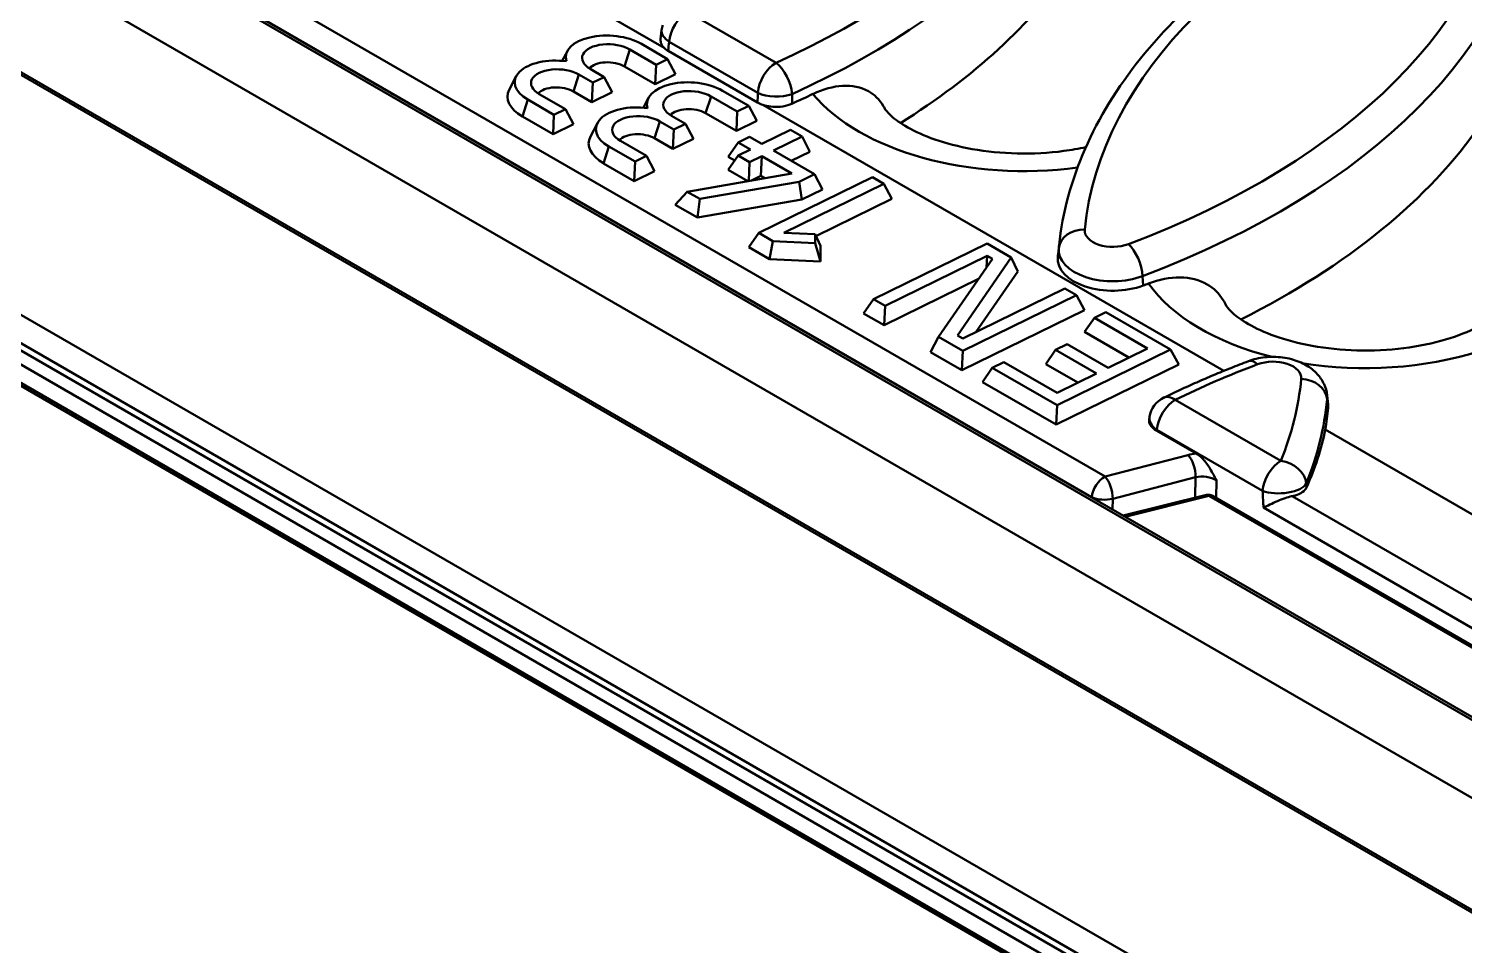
# Model space of a CAD drawing. Header units: millimetres. Extents: x 0 to 2774, y -40 to 1485.
# Drawn here: x 150.32 to 191.62, y 355.37 to 381.74 of the extents above; entities that cross this region are included whole.
import ezdxf

# ---------------------------------------------------------------- set-up
doc = ezdxf.new("R2010")
doc.units = ezdxf.units.MM
doc.header["$LTSCALE"] = 2.5
doc.layers.add('Sichtbar (ISO)', color=7, linetype='Continuous', lineweight=50)
doc.layers.add('Sichtbar schmal (ISO)', color=7, linetype='Continuous', lineweight=50)

msp = doc.modelspace()

# ---------------------------------------------------------------- linework, layer by layer
at = {"layer": 'Sichtbar (ISO)'}
for p, q in [((276.157, 313.26), (99.38, 415.322)), ((97.31, 414.187), (274.087, 312.124)), ((95.948, 402.726), (272.725, 300.664)), ((168.596, 381.195), (161.748, 385.148)), ((168.496, 381.44), (168.526, 381.705)), ((167.944, 381.307), (168.699, 380.871)), ((165.814, 381.098), (165.669, 380.819)), ((168.368, 380.708), (167.613, 381.144)), ((168.699, 380.871), (168.368, 380.708)), ((168.93, 380.437), (168.699, 380.871)), ((168.714, 381.108), (171.289, 379.621)), ((166.546, 380.192), (166.144, 380.424)), ((166.475, 380.586), (166.877, 380.354)), ((168.342, 380.149), (167.458, 380.659)), ((168.342, 380.149), (168.368, 380.708)), ((168.93, 380.437), (168.342, 380.149)), ((164.345, 380.377), (164.143, 379.988)), ((166.52, 379.632), (166.546, 380.192)), ((166.877, 380.354), (166.546, 380.192)), ((167.107, 379.92), (166.877, 380.354)), ((165.43, 379.267), (164.675, 379.703)), ((165.006, 379.865), (165.761, 379.429)), ((166.52, 379.632), (165.989, 379.938)), ((167.107, 379.92), (166.52, 379.632)), ((168.147, 379.751), (168.002, 379.472)), ((170.702, 379.361), (169.947, 379.797)), ((170.278, 379.96), (171.033, 379.524)), ((165.404, 378.707), (164.52, 379.217)), ((165.404, 378.707), (165.43, 379.267)), ((165.761, 379.429), (165.43, 379.267)), ((165.992, 378.995), (165.761, 379.429)), ((168.809, 379.239), (169.21, 379.007)), ((170.676, 378.802), (169.792, 379.312)), ((170.676, 378.802), (170.702, 379.361)), ((171.033, 379.524), (170.702, 379.361)), ((171.263, 379.09), (171.033, 379.524)), ((171.441, 379.552), (184.698, 371.898)), ((165.992, 378.995), (165.404, 378.707)), ((166.678, 379.03), (166.476, 378.641)), ((168.879, 378.845), (168.478, 379.076)), ((168.853, 378.285), (168.879, 378.845)), ((169.21, 379.007), (168.879, 378.845)), ((169.441, 378.573), (169.21, 379.007)), ((171.263, 379.09), (170.676, 378.802)), ((171.41, 378.427), (172.233, 378.831)), ((172.233, 378.831), (172.565, 378.639)), ((167.764, 377.92), (167.009, 378.356)), ((167.34, 378.518), (168.095, 378.082)), ((168.853, 378.285), (168.323, 378.591)), ((169.441, 378.573), (168.853, 378.285)), ((170.442, 378.058), (170.726, 378.469)), ((170.726, 378.469), (171.057, 378.631)), ((171.079, 378.265), (170.726, 378.469)), ((171.057, 378.631), (171.41, 378.427)), ((172.565, 378.639), (171.742, 378.235)), ((172.795, 378.205), (172.565, 378.639)), ((167.738, 377.36), (167.764, 377.92)), ((168.095, 378.082), (167.764, 377.92)), ((168.325, 377.648), (168.095, 378.082)), ((170.629, 377.95), (170.442, 378.058)), ((170.443, 377.681), (170.727, 378.092)), ((170.727, 378.092), (171.079, 378.265)), ((171.059, 377.9), (170.727, 378.092)), ((171.411, 378.073), (171.059, 377.9)), ((171.385, 377.513), (171.411, 378.073)), ((172.273, 377.576), (171.411, 378.073)), ((171.742, 378.235), (172.921, 377.555)), ((172.795, 378.205), (172.254, 377.94)), ((167.738, 377.36), (166.854, 377.87)), ((168.325, 377.648), (167.738, 377.36)), ((169.265, 377.053), (172.273, 377.576)), ((171.006, 377.356), (170.443, 377.681)), ((171.034, 377.36), (171.059, 377.9)), ((171.385, 377.513), (171.095, 377.371)), ((171.508, 377.443), (171.385, 377.513)), ((172.921, 377.555), (172.487, 377.342)), ((173.151, 377.121), (172.921, 377.555)), ((172.487, 377.342), (169.625, 376.845)), ((171.321, 375.866), (174.59, 377.47)), ((174.922, 377.278), (172.046, 375.867)), ((172.564, 376.833), (172.487, 377.342)), ((173.151, 377.121), (172.564, 376.833)), ((174.59, 377.47), (174.922, 377.278)), ((175.152, 376.844), (174.922, 377.278)), ((168.916, 376.68), (169.265, 377.053)), ((169.556, 376.31), (168.916, 376.68)), ((169.625, 376.845), (169.265, 377.053)), ((169.556, 376.31), (169.625, 376.845)), ((172.564, 376.833), (169.556, 376.31)), ((175.152, 376.844), (172.967, 375.772)), ((171.038, 375.455), (171.321, 375.866)), ((171.728, 375.631), (171.321, 375.866)), ((172.046, 375.867), (172.942, 375.828)), ((171.627, 375.115), (171.038, 375.455)), ((171.627, 375.115), (171.728, 375.631)), ((172.942, 375.577), (171.728, 375.631)), ((173.097, 375.494), (172.942, 375.828)), ((172.942, 375.828), (172.942, 375.577)), ((173.098, 375.05), (172.942, 375.577)), ((173.097, 375.494), (173.098, 375.05)), ((174.621, 373.961), (177.89, 375.565)), ((177.89, 375.565), (178.587, 375.162)), ((179.96, 375.511), (179.933, 375.254)), ((173.098, 375.05), (171.627, 375.115)), ((177.891, 375.211), (174.953, 373.769)), ((176.495, 372.879), (178.046, 375.121)), ((178.587, 375.162), (177.036, 372.92)), ((177.875, 374.875), (177.891, 375.211)), ((178.046, 375.121), (177.891, 375.211)), ((178.771, 374.756), (178.587, 375.162)), ((178.771, 374.756), (177.566, 373.015)), ((177.646, 374.544), (174.927, 373.209)), ((177.191, 372.83), (180.129, 374.272)), ((180.129, 374.272), (180.461, 374.08)), ((174.337, 373.55), (174.621, 373.961)), ((174.953, 373.769), (174.621, 373.961)), ((180.461, 374.08), (177.192, 372.476)), ((180.691, 373.647), (180.461, 374.08)), ((174.927, 373.209), (174.337, 373.55)), ((174.927, 373.209), (174.953, 373.769)), ((180.691, 373.647), (177.166, 371.917)), ((180.693, 373.018), (180.977, 373.429)), ((180.977, 373.429), (181.308, 373.591)), ((182.509, 372.545), (180.977, 373.429)), ((181.308, 373.591), (183.171, 372.515)), ((181.971, 372.281), (180.693, 373.018)), ((176.258, 372.441), (176.495, 372.879)), ((177.192, 372.476), (176.495, 372.879)), ((177.036, 372.92), (177.191, 372.83)), ((179.861, 372.504), (180.192, 372.667)), ((180.192, 372.667), (181.371, 371.986)), ((181.371, 371.986), (182.509, 372.545)), ((177.166, 371.917), (176.258, 372.441)), ((177.166, 371.917), (177.192, 372.476)), ((178.039, 371.987), (178.37, 372.15)), ((178.37, 372.15), (179.902, 371.265)), ((179.578, 372.093), (179.861, 372.504)), ((181.04, 371.824), (179.861, 372.504)), ((183.171, 372.515), (179.903, 370.911)), ((183.402, 372.082), (183.171, 372.515)), ((177.755, 371.576), (178.039, 371.987)), ((179.903, 370.911), (178.039, 371.987)), ((180.502, 371.56), (179.578, 372.093)), ((183.402, 372.082), (179.876, 370.352)), ((179.902, 371.265), (181.04, 371.824)), ((179.876, 370.352), (177.755, 371.576)), ((179.876, 370.352), (179.903, 370.911)), ((187.674, 371.191), (187.701, 370.934)), ((182.55, 370.503), (182.561, 370.571)), ((182.769, 370.175), (183.909, 369.517)), ((187.619, 370.212), (194.293, 366.358)), ((181.804, 367.734), (184.198, 368.329)), ((195.395, 361.945), (184.384, 368.303))]:
    msp.add_line(p, q, dxfattribs=at)
for centre, radius, start, end in [((169.272, 381.621), 0.75, 162.3496, 173.5415), ((183.302, 370.454), 0.75, 116.0435, 170.9823), ((184.259, 368.086), 0.25, 60, 103.9552)]:
    msp.add_arc(centre, radius, start, end, dxfattribs=at)
for centre, major_axis, ratio, start_param, end_param in [((156.961, 388.869), (25.106, 0), 0.57735, 5.537113, 5.906759), ((167.044, 380.865), (-1.274, 0.08), 0.532511, 3.96175, 6.487229), ((167.044, 380.865), (-0.805, 0.05), 0.532511, 3.96175, 7.103343), ((165.575, 380.144), (-1.274, 0.08), 0.532511, 4.577863, 7.103343), ((165.575, 380.144), (-0.805, 0.05), 0.532511, 3.96175, 7.103343), ((167.018, 380.443), (-0.624, 0.039), 0.532511, 3.96175, 5.900434), ((165.549, 379.722), (-1.455, 0.091), 0.532511, 6.05215, 7.103343), ((165.549, 379.722), (-0.624, 0.039), 0.532511, 3.96175, 5.900434), ((169.378, 379.518), (-1.274, 0.08), 0.532511, 3.96175, 6.487229), ((169.378, 379.518), (-0.805, 0.05), 0.532511, 3.96175, 7.103343), ((156.961, 390.911), (-24.887, 0), 0.57735, 2.233698, 2.264728), ((167.909, 378.797), (-1.274, 0.08), 0.532511, 4.577863, 7.103343), ((167.909, 378.797), (-0.805, 0.05), 0.532511, 3.96175, 7.103343), ((169.351, 379.096), (-0.624, 0.039), 0.532511, 3.96175, 5.900434), ((168.746, 384.333), (25.106, 0), 0.57735, 5.426536, 5.906759), ((167.882, 378.375), (-1.455, 0.091), 0.532511, 6.05215, 7.103343), ((167.882, 378.375), (-0.624, 0.039), 0.532511, 3.96175, 5.900434), ((181.509, 375.12), (-1.587, 0), 0.57735, 6.227073, 8.433693), ((204.773, 374.366), (-24.887, 0), 0.57735, 6.221282, 6.227073), ((168.746, 386.374), (-24.887, 0), 0.57735, 2.150508, 2.157945), ((186.117, 370.878), (1.587, 0), 0.57735, 6.227073, 6.345089), ((162.853, 371.632), (24.887, 0), 0.57735, 6.184172, 6.227073), ((162.968, 372.655), (-24.772, 1.5), 0.532612, 2.939981, 3.069717)]:
    msp.add_ellipse(centre, major_axis=major_axis, ratio=ratio, start_param=start_param, end_param=end_param, dxfattribs=at)
for points, knots in [([(191.299, 386.918), (190.018, 386.434), (188.812, 385.88), (186.589, 384.646), (185.572, 383.967), (183.763, 382.502), (182.971, 381.717), (181.641, 380.059), (181.104, 379.186), (180.314, 377.383), (180.061, 376.451), (179.96, 375.511)], [2.9359057, 2.9359057, 2.9359057, 2.9359057, 3.121742, 3.121742, 3.3075784, 3.3075784, 3.4934147, 3.4934147, 3.6792511, 3.6792511, 3.8650875, 3.8650875, 3.8650875, 3.8650875]), ([(168.596, 381.195), (168.58, 381.211), (168.565, 381.228), (168.525, 381.284), (168.507, 381.324), (168.494, 381.39), (168.493, 381.415), (168.496, 381.44)], [0.03872052, 0.03872052, 0.03872052, 0.03872052, 0.05846766, 0.05846766, 0.1016079, 0.1016079, 0.12740965, 0.12740965, 0.12740965, 0.12740965]), ([(174.947, 379.443), (174.933, 379.47), (174.918, 379.497), (174.792, 379.707), (174.647, 379.848), (174.261, 380.066), (174.008, 380.117), (173.461, 380.086), (173.172, 380.006), (172.878, 379.865)], [-0.6778705, -0.6778705, -0.6778705, -0.6778705, -0.6515259, -0.6515259, -0.4638455, -0.4638455, -0.2291829, -0.2291829, 0, 0, 0, 0]), ([(172.277, 379.585), (172.2, 379.55), (172.112, 379.524), (171.924, 379.494), (171.826, 379.49), (171.647, 379.502), (171.566, 379.516), (171.474, 379.541), (171.458, 379.546), (171.441, 379.552)], [0, 0, 0, 0, 0.0586598, 0.0586598, 0.1169716, 0.1169716, 0.1670037, 0.1670037, 0.1783579, 0.1783579, 0.1783579, 0.1783579]), ([(174.947, 379.443), (174.951, 379.436), (174.999, 379.351), (175.245, 379.134), (175.402, 379.019), (175.819, 378.784), (176.082, 378.664), (176.706, 378.447), (177.072, 378.351), (177.874, 378.208), (178.312, 378.165), (179.206, 378.144), (179.662, 378.168), (180.314, 378.254), (180.527, 378.291), (180.731, 378.334)], [4.214153, 4.214153, 4.214153, 4.214153, 4.503754, 4.503754, 4.725134, 4.725134, 4.954532, 4.954532, 5.199681, 5.199681, 5.457578, 5.457578, 5.721019, 5.721019, 5.853429, 5.853429, 5.853429, 5.853429]), ([(184.768, 373.774), (184.743, 373.828), (184.715, 373.881), (184.566, 374.125), (184.408, 374.278), (183.996, 374.519), (183.729, 374.586), (183.152, 374.592), (182.845, 374.532), (182.533, 374.412)], [-0.6901505, -0.6901505, -0.6901505, -0.6901505, -0.6414349, -0.6414349, -0.4519186, -0.4519186, -0.2242525, -0.2242525, 0, 0, 0, 0]), ([(184.768, 373.774), (184.768, 373.774), (184.81, 373.692), (185.052, 373.474), (185.205, 373.36), (185.616, 373.125), (185.875, 373.005), (186.493, 372.786), (186.856, 372.689), (187.653, 372.544), (188.09, 372.498), (188.983, 372.473), (189.439, 372.495), (190.305, 372.604), (190.715, 372.69), (191.433, 372.903), (191.744, 373.029), (192.059, 373.19), (192.117, 373.221), (192.172, 373.253)], [4.199063, 4.199063, 4.199063, 4.199063, 4.496327, 4.496327, 4.717841, 4.717841, 4.946765, 4.946765, 5.19141, 5.19141, 5.44899, 5.44899, 5.712383, 5.712383, 5.972998, 5.972998, 6.222333, 6.222333, 6.283185, 6.283185, 6.283185, 6.283185]), ([(185.406, 372.176), (185.237, 372.112), (185.069, 372.047), (184.736, 371.914), (184.571, 371.847), (184.244, 371.709), (184.081, 371.639), (183.759, 371.497), (183.6, 371.425), (183.284, 371.278), (183.128, 371.203), (182.973, 371.127)], [2.9359057, 2.9359057, 2.9359057, 2.9359057, 2.9604443, 2.9604443, 2.984983, 2.984983, 3.0095216, 3.0095216, 3.0340602, 3.0340602, 3.0585989, 3.0585989, 3.0585989, 3.0585989]), ([(187.674, 371.191), (187.661, 371.307), (187.629, 371.418), (187.531, 371.629), (187.464, 371.725), (187.295, 371.909), (187.191, 371.989), (186.942, 372.137), (186.795, 372.195), (186.478, 372.278), (186.308, 372.299), (185.968, 372.303), (185.799, 372.285), (185.557, 372.227), (185.481, 372.204), (185.406, 372.176)], [0.847302, 0.847302, 0.847302, 0.847302, 1.046181, 1.046181, 1.270532, 1.270532, 1.556044, 1.556044, 1.929065, 1.929065, 2.339587, 2.339587, 2.746954, 2.746954, 2.935906, 2.935906, 2.935906, 2.935906]), ([(182.55, 370.503), (182.548, 370.491), (182.548, 370.479), (182.548, 370.414), (182.568, 370.362), (182.644, 370.261), (182.7, 370.215), (182.769, 370.175)], [-0.1316422, -0.1316422, -0.1316422, -0.1316422, -0.1179859, -0.1179859, -0.059091, -0.059091, 0, 0, 0, 0]), ([(183.909, 369.517), (183.966, 369.484), (184.028, 369.435), (184.178, 369.277), (184.249, 369.174), (184.372, 368.972), (184.43, 368.859), (184.488, 368.747), (184.489, 368.746), (184.489, 368.745)], [0, 0, 0, 0, 0.0481699, 0.0481699, 0.1090011, 0.1090011, 0.1773846, 0.1773846, 0.1779779, 0.1779779, 0.1779779, 0.1779779]), ([(186.67, 368.294), (186.697, 368.3), (186.723, 368.306), (186.831, 368.337), (186.902, 368.369), (187.015, 368.448), (187.056, 368.494), (187.079, 368.544)], [-0.1344152, -0.1344152, -0.1344152, -0.1344152, -0.1165401, -0.1165401, -0.0585425, -0.0585425, 0, 0, 0, 0]), ([(185.843, 367.963), (185.843, 367.964), (185.844, 367.964), (185.897, 367.99), (185.959, 368.02), (186.093, 368.084), (186.167, 368.117), (186.316, 368.181), (186.391, 368.211), (186.53, 368.258), (186.591, 368.277), (186.657, 368.292), (186.664, 368.293), (186.67, 368.294)], [-0.2665269, -0.2665269, -0.2665269, -0.2665269, -0.2658849, -0.2658849, -0.210366, -0.210366, -0.156794, -0.156794, -0.10831, -0.10831, -0.0695825, -0.0695825, -0.0651525, -0.0651525, -0.0651525, -0.0651525])]:
    msp.add_open_spline(points, degree=3, knots=knots, dxfattribs=at)
for points in [[(168.714, 381.108), (168.668, 381.135), (168.629, 381.164), (168.596, 381.195)], [(171.441, 379.552), (171.386, 379.572), (171.334, 379.595), (171.289, 379.621)]]:
    msp.add_open_spline(points, degree=3, dxfattribs=at)
at = {"layer": 'Sichtbar schmal (ISO)'}
for p, q in [((99.255, 415.309), (276.032, 313.247)), ((273.389, 309.303), (96.612, 411.365)), ((96.603, 411.296), (273.38, 309.234)), ((96.603, 404.389), (273.38, 302.327)), ((272.85, 301.612), (96.073, 403.674)), ((96.25, 403.776), (273.026, 301.714)), ((95.896, 403.368), (272.673, 301.306)), ((272.673, 300.778), (95.896, 402.84)), ((126.603, 399.615), (180.904, 368.264)), ((181.283, 368.854), (147.251, 388.502)), ((169.272, 382.233), (171.819, 380.763)), ((171.291, 379.899), (168.743, 381.369)), ((167.458, 380.659), (167.613, 381.144)), ((165.989, 379.938), (166.144, 380.424)), ((164.52, 379.217), (164.675, 379.703)), ((169.792, 379.312), (169.947, 379.797)), ((168.323, 378.591), (168.478, 379.076)), ((166.854, 377.87), (167.009, 378.356)), ((179.952, 375.428), (179.924, 375.171)), ((182.364, 374.624), (182.379, 374.353)), ((186.345, 369.309), (183.302, 371.066)), ((187.674, 371.085), (187.702, 370.826)), ((185.817, 368.445), (182.774, 370.202)), ((183.666, 369.475), (181.283, 368.854)), ((181.505, 368.218), (183.889, 368.839)), ((183.889, 368.839), (183.879, 368.25)), ((184.481, 368.247), (184.489, 368.745)), ((180.904, 368.264), (180.904, 368.254)), ((181.5, 367.909), (181.505, 368.218)), ((181.863, 367.7), (184.274, 368.299)), ((184.274, 368.299), (195.286, 361.941)), ((192.351, 365.015), (186.67, 368.294)), ((185.843, 367.963), (192.481, 364.131))]:
    msp.add_line(p, q, dxfattribs=at)
for centre, major_axis, ratio, start_param, end_param in [((156.961, 391.727), (24.113, 0), 0.57735, 5.376303, 6.227073), ((156.961, 391.168), (24.86, 0), 0.57735, 5.376303, 6.227073), ((204.773, 375.182), (-24.113, 0), 0.57735, 5.2921, 6.227073), ((168.746, 387.191), (24.113, 0), 0.57735, 5.2921, 6.227073), ((168.746, 386.632), (24.86, 0), 0.57735, 5.2921, 6.227073), ((169.272, 381.621), (0.375, 0.65), 0.57735, 0.785398, 2.268928), ((169.272, 381.621), (-0.745, 0.084), 0.550681, 0, 0.847041), ((171.819, 380.15), (-0.375, -0.65), 0.57735, 3.926991, 5.410521), ((171.819, 380.15), (-0.309, 0.684), 0.503129, 4.068049, 5.551579), ((171.819, 380.15), (0.75, -0.006), 0.478861, 3.934607, 5.377192), ((178.961, 381.538), (6.739, 0), 0.57735, 3.586203, 4.941607), ((180.698, 375.35), (-0.746, 0.073), 0.815212, 4.791537, 6.275066), ((181.509, 375.936), (-0.813, 0), 0.57735, 6.227073, 8.433693), ((181.509, 375.377), (-1.56, 0), 0.57735, 6.227073, 8.433693), ((204.773, 374.623), (-24.86, 0), 0.57735, 6.221282, 6.227073), ((181.954, 374.932), (-0.265, 0.702), 0.447262, 4.097958, 5.581488), ((188.782, 375.868), (-6.739, 0), 0.57735, 0.383537, 1.160093), ((185.672, 371.474), (-0.265, 0.702), 0.447262, 5.581488, 6.283185), ((186.117, 371.694), (0.813, 0), 0.57735, 6.227073, 8.433693), ((188.782, 375.868), (6.739, 0), 0.57735, 4.436982, 5.215667), ((198.88, 360.44), (24.113, 0), 0.57735, 2.150508, 2.273201), ((162.853, 372.449), (24.113, 0), 0.57735, 6.055704, 6.227073), ((186.928, 371.055), (0.746, -0.073), 0.815212, 0.166414, 1.649944), ((183.302, 370.454), (0.375, 0.65), 0.57735, 0.785398, 2.268928), ((183.302, 370.454), (-0.329, 0.674), 0.527502, 5.535979, 6.283185), ((162.853, 371.89), (24.86, 0), 0.57735, 6.055704, 6.227073), ((186.117, 371.135), (1.56, 0), 0.57735, 6.227073, 6.345089), ((183.302, 370.454), (-0.741, 0.118), 0.576931, 0, 0.872233), ((184.163, 368.989), (-0.999, 0.064), 0.532867, 5.004201, 5.267305), ((183.64, 369.052), (-0.126, 0.484), 0.444391, 4.143492, 5.646627), ((186.345, 368.697), (-0.375, -0.65), 0.57735, 3.926991, 5.410521), ((186.345, 368.697), (-0.696, 0.279), 0.795462, 3.537599, 5.021129), ((181.256, 368.432), (-0.25, -0.433), 0.57735, 3.852063, 5.410521), ((181.256, 368.432), (0.126, -0.484), 0.444391, 1.0019, 2.505034), ((184.137, 368.566), (0.498, -0.06), 0.578248, 0.856721, 2.159885), ((186.345, 368.697), (0.749, 0.041), 0.428857, 3.906368, 6.021445), ((181.256, 368.432), (-0.5, 0.008), 0.485139, 0.797033, 2.100197), ((184.259, 368.086), (-0.06, 0.243), 0.450114, 5.654924, 6.283185), ((184.259, 368.086), (0.125, 0.217), 0.57735, 0, 0.698132)]:
    msp.add_ellipse(centre, major_axis=major_axis, ratio=ratio, start_param=start_param, end_param=end_param, dxfattribs=at)
for points in [[(168.714, 381.108), (168.724, 381.195), (168.733, 381.282), (168.743, 381.369)], [(171.291, 379.899), (171.29, 379.806), (171.289, 379.714), (171.289, 379.621)], [(172.277, 379.585), (172.278, 379.678), (172.279, 379.771), (172.28, 379.864)], [(182.769, 370.175), (182.771, 370.184), (182.772, 370.193), (182.774, 370.202)], [(185.817, 368.445), (185.817, 368.435), (185.818, 368.425), (185.818, 368.414)], [(185.818, 368.414), (185.826, 368.264), (185.835, 368.114), (185.843, 367.963)], [(187.079, 368.544), (187.077, 368.58), (187.075, 368.616), (187.073, 368.653)]]:
    msp.add_open_spline(points, degree=3, dxfattribs=at)

doc.saveas('drawing.dxf')
